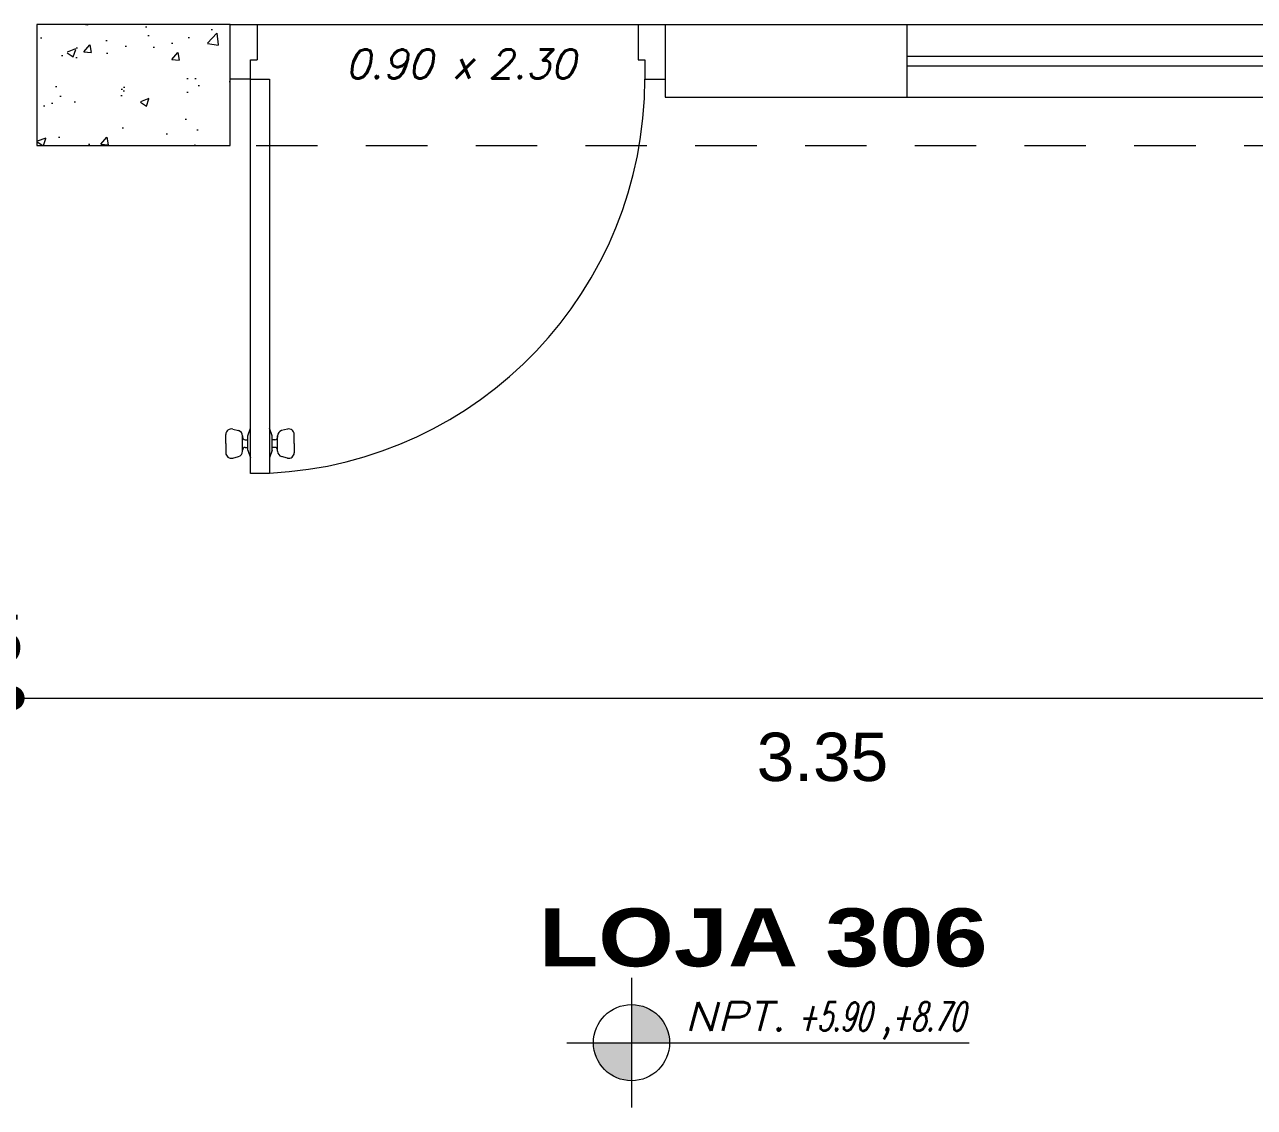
# Model space of a CAD drawing. Header units: millimetres. Extents: x 2178 to 2304, y 1220 to 1359.
# Drawn here: x 2196.103 to 2198.646, y 1233.81 to 1236.049 of the extents above; entities that cross this region are included whole.
import ezdxf
from ezdxf.enums import TextEntityAlignment as Align

# ---------------------------------------------------------------- set-up
doc = ezdxf.new("R2010")
doc.units = ezdxf.units.MM
doc.linetypes.add('HIDDEN', pattern=[9.524999999999999, 6.35, -3.175])
doc.layers.get('0').update_dxf_attribs({"lineweight": 0})
for name, color, linetype, lineweight in [('carpinteria', 12, 'Continuous', 5), ('COTAS', 40, 'Continuous', 20), ('PLUMA 7', 10, 'Continuous', 0), ('PROY', 13, 'HIDDEN', 13), ('TEXTO', 5, 'Continuous', 18), ('TEXTOS', 42, 'Continuous', 13)]:
    doc.layers.add(name, color=color, linetype=linetype, lineweight=lineweight)
doc.layers.add('pisos....', color=7, linetype='Continuous', lineweight=5, true_color=0x7c7f7e)
doc.styles.add('ARIAL', font='arial.ttf')
doc.styles.add('ARIAL-N', font='arialbd.ttf')
doc.styles.add('SIMPLEX', font='simplex.shx', dxfattribs={"width": 1.2, "oblique": 15})
doc.dimstyles.new('RPM 50', dxfattribs={"dimtxt": 0.1, "dimasz": 0.05, "dimexe": 0.08849999999999973, "dimexo": 0.1535, "dimgap": 0.07099999999999997, "dimtad": 2, "dimtih": 1, "dimtoh": 1, "dimzin": 4, "dimdsep": 46, "dimtxsty": 'ARIAL', "dimblk": 'DOT', "dimcen": 0.4, "dimdle": 0.25, "dimclrd": 8, "dimclre": 8, "dimclrt": 9, "dimadec": 0, "dimazin": 0, "dimtfac": 1, "dimtix": 1, "dimtmove": 0, "dimatfit": 3, "dimldrblk": 'DOT', "dimfxl": 0.5, "dimfxlon": 1, "dimlwd": 0, "dimlwe": 0, "dimarcsym": 0})

# ---------------------------------------------------------------- blocks, each defined once
blk = doc.blocks.new('puerta de 0.80')
for p, q in [((0, 0.7578726278069325), (0, 0.8078726278070008)), ((0, 0.05787262780700075), (0, 0.8078726278070008)), ((0.1000000000000227, 0.770372627806978), (0.1000000000000227, 0.8078726278070008)), ((0.06500000000005457, 0.7578726278069325), (0.06500000000005457, 0.770372627806978)), ((0.06500000000005457, 0.770372627806978), (0.1000000000000227, 0.770372627806978)), ((0, 0.7578726278069325), (0.06500000000005457, 0.7578726278069325)), ((0.743372223558481, 0.1131570363396577), (0.7462233707656196, 0.1025164101029077)), ((0.7699992280930701, 0.1257452267906274), (0.753031481821381, 0.1257452267906274)), ((0.7699992280930701, 0.1257452267906274), (0.7869669743646455, 0.1257452267906274)), ((0.7966262326275455, 0.1131570363396577), (0.7937750854204069, 0.1025164101029077)), ((0.7820575276252839, 0.09510460055400927), (0.7558826290285197, 0.09510460055400927)), ((0.7558826290285197, 0.09510460055400927), (0.7579409285608563, 0.09510460055400927)), ((0.7841158271576205, 0.09510460055400927), (0.7820575276252839, 0.09510460055400927)), ((0.1000000000000227, 0.08037262780703713), (0.8250000000000455, 0.08037262780703713)), ((0.1000000000000227, 0.04537262780695528), (0.1000000000000227, 0.08037262780703713)), ((0.7820575276252839, 0.08545825626470105), (0.7558826290285197, 0.08545825626470105)), ((0.762940928560738, 0.09010460055401381), (0.762940928560738, 0.08545825626470105)), ((0.7770575276252885, 0.09010460055401381), (0.7770575276252885, 0.08545825626470105)), ((0.8250000000000455, 0.08037262780703713), (0.8250000000000455, 0.04537262780695528)), ((0, 0.007872627806932542), (0, 0.05787262780700075)), ((0, 0.05787262780700075), (0.06500000000005457, 0.05787262780700075)), ((0.06500000000005457, 0.04537262780695528), (0.06500000000005457, 0.05787262780700075)), ((0.1000000000000227, 0.04537262780695528), (0.06500000000005457, 0.04537262780695528)), ((0.8250000000000455, 0.04537262780695528), (0.1000000000000227, 0.04537262780695528)), ((0.1000000000000227, 0.04537262780695528), (0.1000000000000227, 0.007872627806932542)), ((0.8250000000000455, 0.04537262780695528), (0.7720000000000482, 0.04537262780695528)), ((0.743372223558481, 0.01258821927433473), (0.7462233707656196, 0.02322884551108473)), ((0.7820575276252839, 0.04028699934929136), (0.7558826290285197, 0.04028699934929136)), ((0.7820575276252839, 0.03064065505998315), (0.7558826290285197, 0.03064065505998315)), ((0.7558826290285197, 0.03064065505998315), (0.7579409285608563, 0.03064065505998315)), ((0.762940928560738, 0.0356406550599786), (0.762940928560738, 0.04028699934929136)), ((0.7770575276252885, 0.0356406550599786), (0.7770575276252885, 0.04028699934929136)), ((0.7841158271576205, 0.03064065505998315), (0.7820575276252839, 0.03064065505998315)), ((0.7966262326275455, 0.01258821927433473), (0.7937750854204069, 0.02322884551108473)), ((0.7699992280930701, 2.882325134123676e-08), (0.753031481821381, 2.882325134123676e-08)), ((0.7699992280930701, 2.882325134123676e-08), (0.7869669743646455, 2.882325134123676e-08))]:
    blk.add_line(p, q)
at = {"linetype": 'Continuous', "lineweight": 0}
for p, q in [((0.7558826290285197, 0.08545825626470105), (0.7419099796773025, 0.08037262780692345)), ((0.7820575276252839, 0.08545825626470105), (0.796030176976501, 0.08037262780692345)), ((0.7558826290285197, 0.04028699934929136), (0.7419099796773025, 0.04537262780695528)), ((0.7820575276252839, 0.04028699934929136), (0.796030176976501, 0.04537262780695528))]:
    blk.add_line(p, q, dxfattribs=at)
for centre, radius, start, end in [((0.1000000000000227, 0.04537262780695528), 0.725, 2.767078666097358, 90), ((0.753031481821381, 0.1157452267906365), 0.01, 90, 195.0000000000087), ((0.7869669743646455, 0.1157452267906365), 0.01, 344.9999999999912, 90), ((0.7558826290285197, 0.1051046005540002), 0.01, 195.0000000001698, 270), ((0.7579409285607426, 0.09010460055401381), 0.005, 0, 90), ((0.7820575276252839, 0.09010460055401381), 0.005, 90, 180), ((0.7841158271575068, 0.1051046005540002), 0.01, 270, 344.9999999998302), ((0.7558826290285197, 0.02064065505999224), 0.01, 90, 164.9999999998302), ((0.7579409285607426, 0.0356406550599786), 0.005, 270, 0), ((0.7820575276252839, 0.0356406550599786), 0.005, 180, 270), ((0.7841158271575068, 0.02064065505999224), 0.01, 15.00000000016984, 90), ((0.753031481821381, 0.01000002882324225), 0.01, 164.9999999999913, 270), ((0.7869669743646455, 0.01000002882324225), 0.01, 270, 15.00000000000872)]:
    blk.add_arc(centre, radius, start, end)
blk = doc.blocks.new('P')
at = {"style": 'SIMPLEX', "oblique": 15}
blk.add_text('x', height=0.06, dxfattribs=at).set_placement((-0.01697368369676155, 0.0255492955629677))
blk.add_attdef('L', text='', height=0.06, dxfattribs=at).set_placement((-0.057659880294743, 0.02554929556297481), align=Align.RIGHT)
blk.add_attdef('H', (0.05806964743619147, 0.02554929556297481), '', height=0.06, dxfattribs=at)
blk = doc.blocks.new('_DOT')
at = {"color": 0, "linetype": 'ByBlock'}
blk.add_line((-0.5, 0), (-1, 0), dxfattribs=at)
at = {"color": 0, "linetype": 'ByBlock', "const_width": 0.5}
blk.add_lwpolyline([(-0.25, 0, 1), (0.25, 0, 1)], format="xyb", close=True, dxfattribs=at)
blk = doc.blocks.new('*D1506')
at = {"color": 8, "lineweight": 0, "transparency": 16777216}
for p, q in [((2196.077998678863, 1235.156174000262), (2196.077998678863, 1234.567674000262)), ((2195.927998678862, 1234.656174000262), (2195.927998678862, 1234.744674000262)), ((2195.877998678862, 1234.656174000262), (2195.827998678863, 1234.656174000262)), ((2195.927998678862, 1234.656174000262), (2196.077998678863, 1234.656174000262)), ((2196.127998678863, 1234.656174000262), (2196.177998678862, 1234.656174000262))]:
    blk.add_line(p, q, dxfattribs=at)
at = {"layer": 'Defpoints', "color": 0, "transparency": 16777216}
for p in [(2196.077998678863, 1235.648674000262), (2196.077998678863, 1234.656174000262), (2195.927998678862, 1234.64814089073)]:
    blk.add_point(p, dxfattribs=at)
at = {"color": 8, "lineweight": 0, "transparency": 16777216, "xscale": 0.05, "yscale": 0.05, "zscale": 0.05}
blk.add_blockref('_DOT', (2195.927998678862, 1234.656174000262), dxfattribs=at)
at = {"color": 8, "lineweight": 0, "transparency": 16777216, "xscale": 0.05, "yscale": 0.05, "zscale": 0.05, "rotation": 180}
blk.add_blockref('_DOT', (2196.077998678863, 1234.656174000262), dxfattribs=at)
at = {"color": 9, "transparency": 16777216, "insert": (2196.002998678862, 1234.778231299034), "char_height": 0.1, "attachment_point": 5, "style": 'ARIAL'}
blk.add_mtext('.15', dxfattribs=at)
blk = doc.blocks.new('*D1507')
at = {"color": 8, "lineweight": 0, "transparency": 16777216}
for p, q in [((2196.077998678863, 1235.156174000262), (2196.077998678863, 1234.567674000262)), ((2199.427998678862, 1234.656174000262), (2199.427998678862, 1234.744674000262)), ((2196.127998678863, 1234.656174000262), (2199.377998678862, 1234.656174000262))]:
    blk.add_line(p, q, dxfattribs=at)
at = {"layer": 'Defpoints', "color": 0, "transparency": 16777216}
for p in [(2196.077998678863, 1235.648674000262), (2199.427998678862, 1234.656174000262), (2199.427998678862, 1234.656174000262)]:
    blk.add_point(p, dxfattribs=at)
at = {"color": 8, "lineweight": 0, "transparency": 16777216, "xscale": 0.05, "yscale": 0.05, "zscale": 0.05, "rotation": 180}
blk.add_blockref('_DOT', (2196.077998678863, 1234.656174000262), dxfattribs=at)
at = {"color": 8, "lineweight": 0, "transparency": 16777216, "xscale": 0.05, "yscale": 0.05, "zscale": 0.05}
blk.add_blockref('_DOT', (2199.427998678862, 1234.656174000262), dxfattribs=at)
at = {"color": 9, "transparency": 16777216, "insert": (2197.752998678862, 1234.534082595078), "char_height": 0.1, "attachment_point": 5, "style": 'ARIAL'}
blk.add_mtext('3.35', dxfattribs=at)
blk = doc.blocks.new('N')
at = {"linetype": 'Continuous'}
h = blk.add_hatch(color=256, dxfattribs=at)
h.paths.add_polyline_path([(0, 0.1000000000000085), (0, 0), (0.1000000000000014, 0, 0.4142135623730981)])
h.paths.add_polyline_path([(-0.1000000000000014, 0, 0.4142135623730981), (0, -0.1000000000000085), (0, 0)])
for points in [[(0, 0.1700000000000017), (0, -0.1700000000000017)], [(-0.1700000000000017, 0), (0.8870854846603891, 0)]]:
    blk.add_lwpolyline(points)
blk.add_circle((0, 0), 0.1)
at = {"color": 64, "style": 'SIMPLEX', "oblique": 15, "width": 1.2}
blk.add_text('NPT.', height=0.075, dxfattribs=at).set_placement((0.1397908554024241, 0.03140925992012455))
at = {"color": 64, "style": 'SIMPLEX', "oblique": 15, "width": 1.062312430358449}
blk.add_attdef('NIV', text='', height=0.075, dxfattribs=at).set_placement((0.434891932751043, 0.03140925992012455), (0.8749927967566862, 0.03140925992012455), align=Align.FIT)

msp = doc.modelspace()

# ---------------------------------------------------------------- hatches: boundary and pattern name
h = msp.add_hatch()
h.set_pattern_fill('AR-CONC', color=256, scale=0.001)
h.set_pattern_definition([(49.99999999999999, (1027.094781144359, -534.8775111259781), (0.182184668996004, -0.01593908553890309), [0.01905, -0.20955]), (355, (1027.094781144359, -534.8775111259781), (-0.03524342142496934, 0.1910568452390352), [0.01524, -0.16764058417]), (100.4514447, (1027.109963151359, -534.878839379478), (0.1469412470903533, 0.1751177519121951), [0.01619000879999997, -0.1780902445999998]), (46.18420000000001, (1027.094781144359, -534.8267111259781), (0.2710790408921299, -0.04204232793272715), [0.028575, -0.314325]), (96.63555760999992, (1027.117371044359, -534.8302146259782), (0.237404134051503, 0.2474261245977215), [0.02428502314, -0.26713560816]), (351.1841511700001, (1027.094781144359, -534.8267111259781), (0.237404134064977, 0.2474261245855326), [0.02285996707, -0.25145973192]), (21, (1027.120181144359, -534.8394111259781), (0.1516143912691325, -0.1022651981870876), [0.01905, -0.20955]), (326.0000000000001, (1027.120181144359, -534.8394111259781), (0.06180202834764707, 0.1841879661223193), [0.01524, -0.16764]), (71.45144499999999, (1027.132815676959, -534.847933225878), (0.2134164192787162, 0.08192276888590524), [0.0161900088, -0.1780899376]), (37.50000000000001, (1027.094781144359, -534.8775111259781), (0.003088603250591816, 0.0845550388731531), [0, -0.165608, 0, -0.17018, 0, -0.168275]), (7.499999999999999, (1027.094781144359, -534.8775111259781), (0.06681966251030574, 0.1001805748181195), [0, -0.09702799999999999, 0, -0.161798, 0, -0.06413500000000001]), (327.5, (1027.038139144359, -534.8775111259781), (0.1355905951668714, -0.005728743992673458), [0, -0.0635, 0, -0.19812, 0, -0.26289]), (317.5, (1027.012739144359, -534.8775111259781), (0.148129181386018, 0.02542649103333302), [0, -0.08255, 0, -0.131572, 0, -0.18669])])
h.paths.add_polyline_path([(2196.127998678862, 1235.798674000262), (2196.527998678863, 1235.798674000262), (2196.527998678863, 1236.048674000262), (2196.127998678862, 1236.048674000262)])
at = {"layer": 'pisos....'}
h = msp.add_hatch(dxfattribs=at)
h.set_pattern_fill('NET', color=256, scale=0.06)
h.set_pattern_definition([(0, (1020.219781144359, -498.5161192581334), (0, 0.1905), []), (90, (1020.219781144359, -498.5161192581334), (-0.1905, 1.166437552015814e-17), [])])
edge = h.paths.add_edge_path()
edge.add_line((2195.927998678862, 1235.648674000262), (2195.827998678863, 1235.648674000262))
edge.add_line((2195.827998678863, 1235.648674000262), (2195.827998678863, 1235.898674000262))
edge.add_line((2195.827998678863, 1235.898674000262), (2195.795186178862, 1235.898674000262))
edge.add_line((2195.795186178862, 1235.898674000262), (2195.795186178862, 1235.399502768044))
edge.add_line((2195.795186178862, 1235.399502768044), (2195.799636103763, 1235.387276699862))
edge.add_line((2195.799636103763, 1235.387276699862), (2195.799636103763, 1235.381100687771))
edge.add_line((2195.799636103763, 1235.381100687771), (2195.803701655016, 1235.381100687771))
edge.add_arc((2195.803826081734, 1235.385473918041), 0.00437499999998181, 268.370265780623, 368.0578173602636)
edge.add_arc((2195.816826655016, 1235.387276699862), 0.008750000000019478, 104.99999999959769, 187.8133290253296, ccw=False)
edge.add_line((2195.814561988372, 1235.395728550842), (2195.823872536329, 1235.398223304648))
edge.add_arc((2195.826137202973, 1235.389771453668), 0.008749999999939017, 0, 105.0000000010358, ccw=False)
edge.add_line((2195.834887202973, 1235.389771453668), (2195.834887202973, 1235.37492467568))
edge.add_line((2195.834887202973, 1235.37492467568), (2195.834887202973, 1235.360077897693))
edge.add_arc((2195.826137202973, 1235.360077897693), 0.008749999999939013, -105.00000000103591, 0, ccw=False)
edge.add_line((2195.823872536329, 1235.351626046713), (2195.814561988372, 1235.354120800519))
edge.add_arc((2195.816826655016, 1235.362572651499), 0.008750000000019478, 180, 255.00000000040228, ccw=False)
edge.add_line((2195.808076655016, 1235.362572651499), (2195.808076655016, 1235.36437366359))
edge.add_arc((2195.803701655016, 1235.36437366359), 0.00437499999998181, 0, 90)
edge.add_line((2195.803701655016, 1235.36874866359), (2195.799636103763, 1235.36874866359))
edge.add_line((2195.799636103763, 1235.36874866359), (2195.799636103763, 1235.36437366359))
edge.add_line((2195.799636103763, 1235.36437366359), (2195.795186178862, 1235.352147595407))
edge.add_line((2195.795186178862, 1235.352147595407), (2195.795186178862, 1235.326799000262))
edge.add_line((2195.795186178862, 1235.326799000262), (2195.764561178862, 1235.326799000262))
edge.add_line((2195.764561178862, 1235.326799000262), (2195.764561178862, 1235.327538655604))
edge.add_arc((2195.795186178862, 1235.961174000262), 0.6343750000001275, 185.654076661179, 267.2329213338944, ccw=False)
edge.add_line((2195.163897504304, 1235.898674000262), (2195.127998678862, 1235.898674000262))
edge.add_line((2195.127998678862, 1235.898674000262), (2194.727998678862, 1235.898674000262))
edge.add_line((2194.727998678863, 1235.898674000262), (2194.727998678863, 1235.813816454434))
edge.add_line((2194.727998678863, 1235.813816454434), (2194.934329096597, 1235.813816454434))
edge.add_ellipse((2194.934180497086, 1235.650789281851), major_axis=(0.170443639384357, 2.499081723458499e-13), ratio=0.956521739130593, start_angle=388.4745602166176, end_angle=449.9999999999196, ccw=False)
edge.add_ellipse((2194.727998678863, 1235.543822323944), major_axis=(0.4050000037482276, 4.744386080289655e-16), ratio=0.9565217391312869, start_angle=331.5254391921268, end_angle=388.4745608078731, ccw=False)
edge.add_ellipse((2194.934180497086, 1235.436855366038), major_axis=(-0.1704436393843569, 2.49983864526988e-13), ratio=0.9565217391305934, start_angle=90.00000000008032, end_angle=151.5254397833825, ccw=False)
edge.add_line((2194.934329096596, 1235.273828193454), (2194.727998678862, 1235.273828193454))
edge.add_line((2194.727998678863, 1235.273828193454), (2194.727998678863, 1235.106304814182))
edge.add_arc((2194.753498678862, 1235.106304814182), 0.02549999999999673, 84.80557109245018, 180, ccw=False)
edge.add_line((2194.755807340386, 1235.131700090947), (2194.876556011272, 1235.120722939048))
edge.add_arc((2194.874247349749, 1235.095327662283), 0.0255000000000944, 4.452984734869972, 84.80557109245018, ccw=False)
edge.add_line((2194.899670374923, 1235.097307508491), (2194.900104873553, 1235.091728151085))
edge.add_line((2194.900104873553, 1235.091728151085), (2195.121104873553, 1235.066228151085))
edge.add_arc((2195.121104873553, 1234.774467154466), 0.2917609966197344, 72.68808428468321, 90, ccw=False)
edge.add_arc((2195.140383886587, 1234.836319630119), 0.2269735820391569, 53.0387361203023, 72.6880842846931, ccw=False)
edge.add_arc((2195.169909326554, 1234.875556376074), 0.1778688588609801, 28.830754682001725, 53.03873612029099, ccw=False)
edge.add_arc((2195.215184284085, 1234.900478151085), 0.1261879470160389, 1.0328449207008816e-10, 28.830754682044528, ccw=False)
edge.add_arc((2195.215184284086, 1234.900478151086), 0.1261879470156083, 331.1692453185479, 359.9999999998968, ccw=False)
edge.add_arc((2195.169909326554, 1234.925399926097), 0.177868858861434, 306.9612638786394, 331.169245318531, ccw=False)
edge.add_arc((2195.140383886587, 1234.964636672051), 0.2269735820387949, 287.3119157158136, 306.96126387858436, ccw=False)
edge.add_arc((2195.121104873553, 1235.026489147705), 0.291760996619687, 270, 287.31191571585214, ccw=False)
edge.add_line((2195.121104873553, 1234.734728151085), (2194.900104873553, 1234.709228151085))
edge.add_line((2194.900104873553, 1234.709228151085), (2194.899670374923, 1234.703648793679))
edge.add_arc((2194.874247349749, 1234.705628639888), 0.0255000000000944, 275.19442890754976, 355.5470152651299, ccw=False)
edge.add_line((2194.876556011273, 1234.680233363123), (2194.755807340386, 1234.669256211224))
edge.add_arc((2194.753498678862, 1234.694651487989), 0.02549999999999673, 180, 275.19442890754976, ccw=False)
edge.add_line((2194.727998678863, 1234.694651487989), (2194.727998678863, 1234.538674000262))
edge.add_line((2194.727998678863, 1234.538674000262), (2195.627998678863, 1234.538674000262))
edge.add_line((2195.627998678862, 1234.538674000262), (2195.927998678862, 1234.538674000262))
edge.add_line((2195.927998678862, 1234.538674000262), (2195.927998678862, 1235.648674000262))
h.paths.add_polyline_path([(2195.877350657034, 1234.674274955241), (2196.121552566993, 1234.674274955241), (2196.121552566993, 1234.880345896579), (2195.877350657034, 1234.880345896579)], flags=9)

# ---------------------------------------------------------------- linework, layer by layer
for points in [[(2196.527998678863, 1236.048674000262), (2197.527998678863, 1236.048674000262)], [(2197.927998678862, 1236.048674000262), (2199.427998678862, 1236.048674000262)], [(2197.927998678862, 1235.983674000262), (2199.427998678862, 1235.983674000262)], [(2197.927998678862, 1235.963674000262), (2199.427998678862, 1235.963674000262)], [(2197.927998678862, 1235.898674000262), (2199.427998678862, 1235.898674000262)]]:
    msp.add_lwpolyline(points)
at = {"layer": 'PLUMA 7'}
msp.add_lwpolyline([(2196.127998678862, 1236.048674000262), (2196.127998678862, 1235.798674000262), (2196.527998678863, 1235.798674000262), (2196.527998678863, 1236.048674000262)], close=True, dxfattribs=at)
for points in [[(2197.427998678862, 1236.048674000262), (2197.427998678862, 1235.898674000262)], [(2197.427998678863, 1236.048674000262), (2197.927998678862, 1236.048674000262)], [(2197.927998678862, 1235.898674000262), (2197.927998678862, 1236.048674000262)], [(2197.427998678862, 1235.898674000262), (2197.927998678862, 1235.898674000262)]]:
    msp.add_lwpolyline(points, dxfattribs=at)
at = {"layer": 'PROY', "ltscale": 0.02, "flags": 128}
msp.add_lwpolyline([(2196.127998678863, 1235.798674000262), (2202.374589388525, 1235.798674000262)], dxfattribs=at)

# ---------------------------------------------------------------- block references
at = {"layer": 'carpinteria', "xscale": 1.125, "yscale": 1.125, "zscale": 1.125, "rotation": 270}
msp.add_blockref('puerta de 0.80', (2196.51914197258, 1236.048674000262), dxfattribs=at)
at = {"layer": 'COTAS'}
ref = msp.add_blockref('N', (2197.358136621647, 1233.943880065493), dxfattribs=dict(at, xscale=0.7870854846603947, yscale=0.7870854846603947, zscale=0.7870854846603947))
ref.add_attrib('NIV', '+5.90 ,+8.70', dxfattribs={"layer": '0', "color": 64, "height": 0.05903141134952907, "style": 'SIMPLEX', "oblique": 15, "width": 0.5731546135892074}).set_placement((2197.700433749311, 1233.96860183806), (2198.046830751156, 1233.96860183806), align=Align.FIT)
at = {"layer": 'TEXTOS'}
msp.add_blockref('P', (2197.004114801995, 1235.911981558804), dxfattribs=at).add_auto_attribs({'H': '2.30', 'L': '0.90'})

# ---------------------------------------------------------------- texts
at = {"layer": 'TEXTO', "style": 'ARIAL-N', "width": 1.2}
msp.add_text('LOJA 306', height=0.12, dxfattribs=at).set_placement((2197.630447223013, 1234.101531179233), align=Align.CENTER)

# ---------------------------------------------------------------- dimensions: what is measured, and where the dimension line sits
for base, p1, p2, picture, middle in [((2196.077998678863, 1234.656174000262), (2195.927998678862, 1234.64814089073), (2196.077998678863, 1235.648674000262), '*D1506', (2196.002998678862, 1234.778231299034)), ((2199.427998678862, 1234.656174000262), (2196.077998678863, 1235.648674000262), (2199.427998678862, 1234.656174000262), '*D1507', (2197.752998678862, 1234.534082595078))]:
    dim = msp.add_linear_dim(base=base, p1=p1, p2=p2, dimstyle='RPM 50', override={"dimtmove": 1})
    dim.commit()
    dim.dimension.update_dxf_attribs({"geometry": picture, "text_midpoint": middle})

doc.saveas('drawing.dxf')
